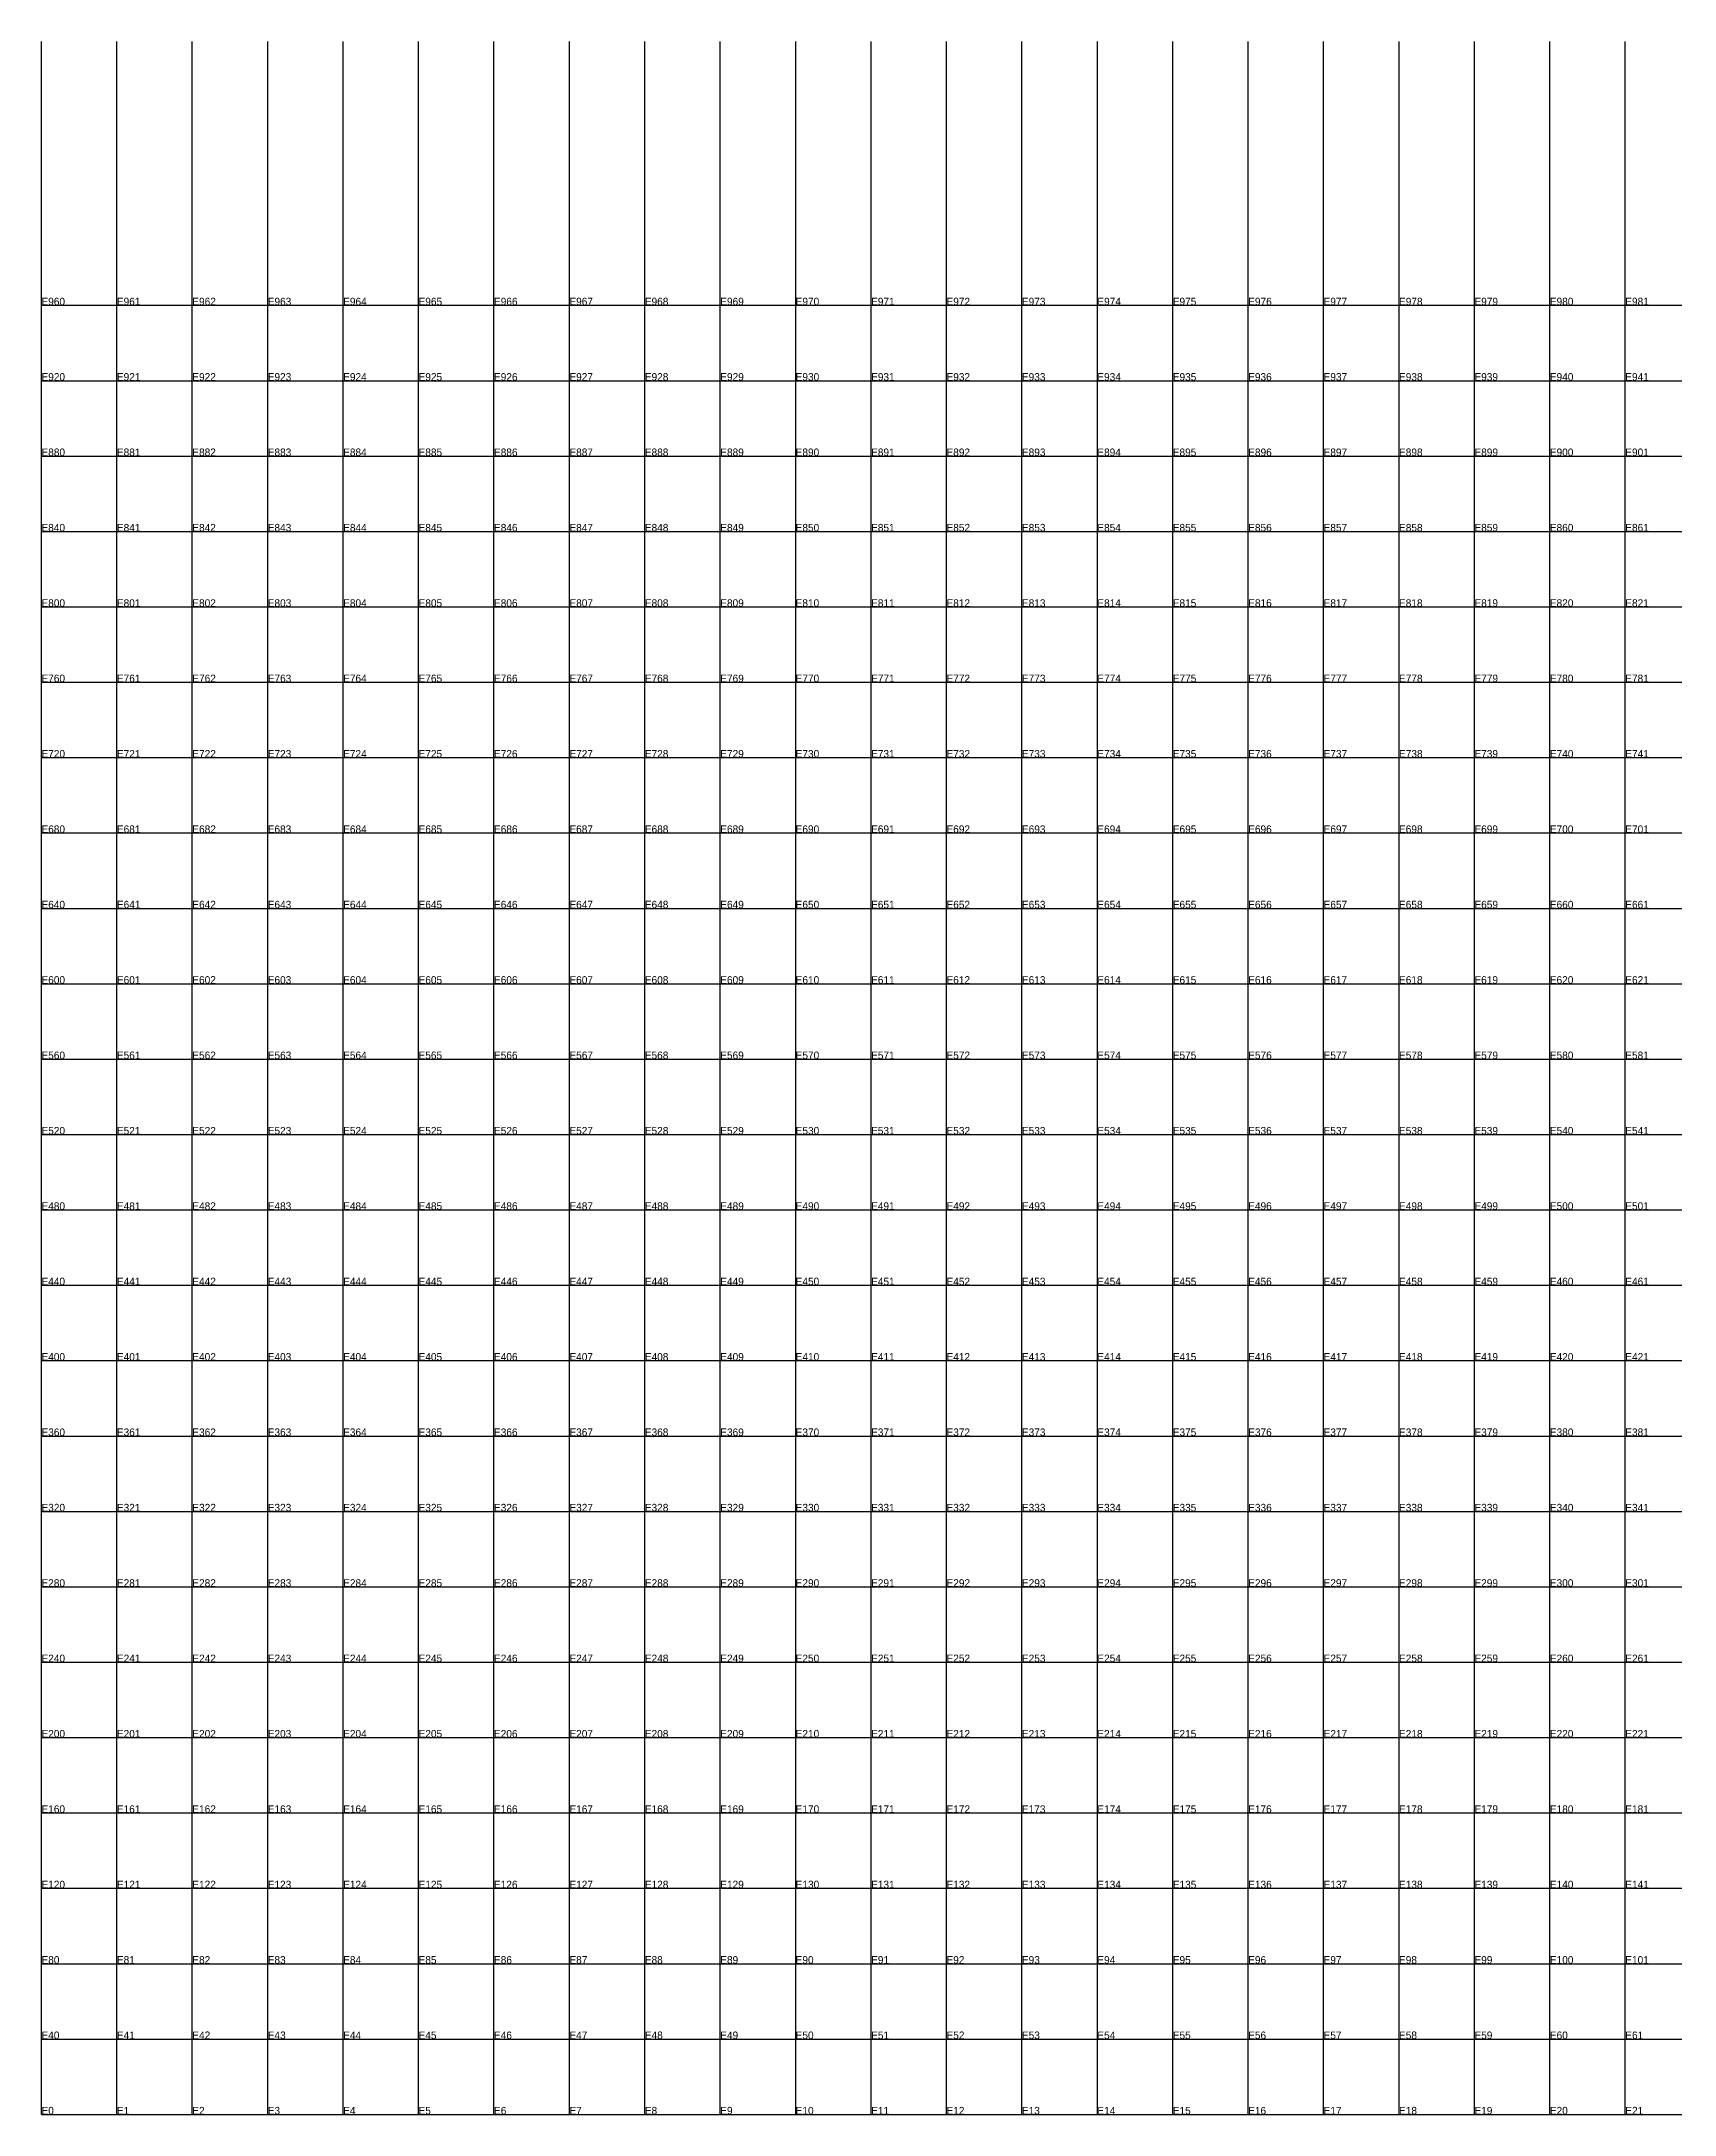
# Model space of a CAD drawing. Header units: metres. Extents: x 0 to 43, y 0 to 27.5.
# Drawn here: x 0 to 21.65, y 0 to 27.5 of the extents above; entities that cross this region are included whole.
import ezdxf

# ---------------------------------------------------------------- set-up
doc = ezdxf.new("R2010")
doc.units = ezdxf.units.M
doc.layers.add('PILARES', color=7, linetype='Continuous')
doc.layers.add('VIGAS', color=7, linetype='Continuous')

msp = doc.modelspace()

# ---------------------------------------------------------------- linework, layer by layer
at = {"layer": 'PILARES'}
for p, q in [((0, 24), (0, 27.5)), ((1, 24), (1, 27.5)), ((2, 24), (2, 27.5)), ((3, 24), (3, 27.5)), ((4, 24), (4, 27.5)), ((5, 24), (5, 27.5)), ((6, 24), (6, 27.5)), ((7, 24), (7, 27.5)), ((8, 24), (8, 27.5)), ((9, 24), (9, 27.5)), ((10, 24), (10, 27.5)), ((11, 24), (11, 27.5)), ((12, 24), (12, 27.5)), ((13, 24), (13, 27.5)), ((14, 24), (14, 27.5)), ((15, 24), (15, 27.5)), ((16, 24), (16, 27.5)), ((17, 24), (17, 27.5)), ((18, 24), (18, 27.5)), ((19, 24), (19, 27.5)), ((20, 24), (20, 27.5)), ((21, 24), (21, 27.5)), ((0, 23), (0, 26.5)), ((1, 23), (1, 26.5)), ((2, 23), (2, 26.5)), ((3, 23), (3, 26.5)), ((4, 23), (4, 26.5)), ((5, 23), (5, 26.5)), ((6, 23), (6, 26.5)), ((7, 23), (7, 26.5)), ((8, 23), (8, 26.5)), ((9, 23), (9, 26.5)), ((10, 23), (10, 26.5)), ((11, 23), (11, 26.5)), ((12, 23), (12, 26.5)), ((13, 23), (13, 26.5)), ((14, 23), (14, 26.5)), ((15, 23), (15, 26.5)), ((16, 23), (16, 26.5)), ((17, 23), (17, 26.5)), ((18, 23), (18, 26.5)), ((19, 23), (19, 26.5)), ((20, 23), (20, 26.5)), ((21, 23), (21, 26.5)), ((0, 22), (0, 25.5)), ((1, 22), (1, 25.5)), ((2, 22), (2, 25.5)), ((3, 22), (3, 25.5)), ((4, 22), (4, 25.5)), ((5, 22), (5, 25.5)), ((6, 22), (6, 25.5)), ((7, 22), (7, 25.5)), ((8, 22), (8, 25.5)), ((9, 22), (9, 25.5)), ((10, 22), (10, 25.5)), ((11, 22), (11, 25.5)), ((12, 22), (12, 25.5)), ((13, 22), (13, 25.5)), ((14, 22), (14, 25.5)), ((15, 22), (15, 25.5)), ((16, 22), (16, 25.5)), ((17, 22), (17, 25.5)), ((18, 22), (18, 25.5)), ((19, 22), (19, 25.5)), ((20, 22), (20, 25.5)), ((21, 22), (21, 25.5)), ((0, 21), (0, 24.5)), ((1, 21), (1, 24.5)), ((2, 21), (2, 24.5)), ((3, 21), (3, 24.5)), ((4, 21), (4, 24.5)), ((5, 21), (5, 24.5)), ((6, 21), (6, 24.5)), ((7, 21), (7, 24.5)), ((8, 21), (8, 24.5)), ((9, 21), (9, 24.5)), ((10, 21), (10, 24.5)), ((11, 21), (11, 24.5)), ((12, 21), (12, 24.5)), ((13, 21), (13, 24.5)), ((14, 21), (14, 24.5)), ((15, 21), (15, 24.5)), ((16, 21), (16, 24.5)), ((17, 21), (17, 24.5)), ((18, 21), (18, 24.5)), ((19, 21), (19, 24.5)), ((20, 21), (20, 24.5)), ((21, 21), (21, 24.5)), ((0, 20), (0, 23.5)), ((1, 20), (1, 23.5)), ((2, 20), (2, 23.5)), ((3, 20), (3, 23.5)), ((4, 20), (4, 23.5)), ((5, 20), (5, 23.5)), ((6, 20), (6, 23.5)), ((7, 20), (7, 23.5)), ((8, 20), (8, 23.5)), ((9, 20), (9, 23.5)), ((10, 20), (10, 23.5)), ((11, 20), (11, 23.5)), ((12, 20), (12, 23.5)), ((13, 20), (13, 23.5)), ((14, 20), (14, 23.5)), ((15, 20), (15, 23.5)), ((16, 20), (16, 23.5)), ((17, 20), (17, 23.5)), ((18, 20), (18, 23.5)), ((19, 20), (19, 23.5)), ((20, 20), (20, 23.5)), ((21, 20), (21, 23.5)), ((0, 19), (0, 22.5)), ((1, 19), (1, 22.5)), ((2, 19), (2, 22.5)), ((3, 19), (3, 22.5)), ((4, 19), (4, 22.5)), ((5, 19), (5, 22.5)), ((6, 19), (6, 22.5)), ((7, 19), (7, 22.5)), ((8, 19), (8, 22.5)), ((9, 19), (9, 22.5)), ((10, 19), (10, 22.5)), ((11, 19), (11, 22.5)), ((12, 19), (12, 22.5)), ((13, 19), (13, 22.5)), ((14, 19), (14, 22.5)), ((15, 19), (15, 22.5)), ((16, 19), (16, 22.5)), ((17, 19), (17, 22.5)), ((18, 19), (18, 22.5)), ((19, 19), (19, 22.5)), ((20, 19), (20, 22.5)), ((21, 19), (21, 22.5)), ((0, 18), (0, 21.5)), ((1, 18), (1, 21.5)), ((2, 18), (2, 21.5)), ((3, 18), (3, 21.5)), ((4, 18), (4, 21.5)), ((5, 18), (5, 21.5)), ((6, 18), (6, 21.5)), ((7, 18), (7, 21.5)), ((8, 18), (8, 21.5)), ((9, 18), (9, 21.5)), ((10, 18), (10, 21.5)), ((11, 18), (11, 21.5)), ((12, 18), (12, 21.5)), ((13, 18), (13, 21.5)), ((14, 18), (14, 21.5)), ((15, 18), (15, 21.5)), ((16, 18), (16, 21.5)), ((17, 18), (17, 21.5)), ((18, 18), (18, 21.5)), ((19, 18), (19, 21.5)), ((20, 18), (20, 21.5)), ((21, 18), (21, 21.5)), ((0, 17), (0, 20.5)), ((1, 17), (1, 20.5)), ((2, 17), (2, 20.5)), ((3, 17), (3, 20.5)), ((4, 17), (4, 20.5)), ((5, 17), (5, 20.5)), ((6, 17), (6, 20.5)), ((7, 17), (7, 20.5)), ((8, 17), (8, 20.5)), ((9, 17), (9, 20.5)), ((10, 17), (10, 20.5)), ((11, 17), (11, 20.5)), ((12, 17), (12, 20.5)), ((13, 17), (13, 20.5)), ((14, 17), (14, 20.5)), ((15, 17), (15, 20.5)), ((16, 17), (16, 20.5)), ((17, 17), (17, 20.5)), ((18, 17), (18, 20.5)), ((19, 17), (19, 20.5)), ((20, 17), (20, 20.5)), ((21, 17), (21, 20.5)), ((0, 16), (0, 19.5)), ((1, 16), (1, 19.5)), ((2, 16), (2, 19.5)), ((3, 16), (3, 19.5)), ((4, 16), (4, 19.5)), ((5, 16), (5, 19.5)), ((6, 16), (6, 19.5)), ((7, 16), (7, 19.5)), ((8, 16), (8, 19.5)), ((9, 16), (9, 19.5)), ((10, 16), (10, 19.5)), ((11, 16), (11, 19.5)), ((12, 16), (12, 19.5)), ((13, 16), (13, 19.5)), ((14, 16), (14, 19.5)), ((15, 16), (15, 19.5)), ((16, 16), (16, 19.5)), ((17, 16), (17, 19.5)), ((18, 16), (18, 19.5)), ((19, 16), (19, 19.5)), ((20, 16), (20, 19.5)), ((21, 16), (21, 19.5)), ((0, 15), (0, 18.5)), ((1, 15), (1, 18.5)), ((2, 15), (2, 18.5)), ((3, 15), (3, 18.5)), ((4, 15), (4, 18.5)), ((5, 15), (5, 18.5)), ((6, 15), (6, 18.5)), ((7, 15), (7, 18.5)), ((8, 15), (8, 18.5)), ((9, 15), (9, 18.5)), ((10, 15), (10, 18.5)), ((11, 15), (11, 18.5)), ((12, 15), (12, 18.5)), ((13, 15), (13, 18.5)), ((14, 15), (14, 18.5)), ((15, 15), (15, 18.5)), ((16, 15), (16, 18.5)), ((17, 15), (17, 18.5)), ((18, 15), (18, 18.5)), ((19, 15), (19, 18.5)), ((20, 15), (20, 18.5)), ((21, 15), (21, 18.5)), ((0, 14), (0, 17.5)), ((1, 14), (1, 17.5)), ((2, 14), (2, 17.5)), ((3, 14), (3, 17.5)), ((4, 14), (4, 17.5)), ((5, 14), (5, 17.5)), ((6, 14), (6, 17.5)), ((7, 14), (7, 17.5)), ((8, 14), (8, 17.5)), ((9, 14), (9, 17.5)), ((10, 14), (10, 17.5)), ((11, 14), (11, 17.5)), ((12, 14), (12, 17.5)), ((13, 14), (13, 17.5)), ((14, 14), (14, 17.5)), ((15, 14), (15, 17.5)), ((16, 14), (16, 17.5)), ((17, 14), (17, 17.5)), ((18, 14), (18, 17.5)), ((19, 14), (19, 17.5)), ((20, 14), (20, 17.5)), ((21, 14), (21, 17.5)), ((0, 13), (0, 16.5)), ((1, 13), (1, 16.5)), ((2, 13), (2, 16.5)), ((3, 13), (3, 16.5)), ((4, 13), (4, 16.5)), ((5, 13), (5, 16.5)), ((6, 13), (6, 16.5)), ((7, 13), (7, 16.5)), ((8, 13), (8, 16.5)), ((9, 13), (9, 16.5)), ((10, 13), (10, 16.5)), ((11, 13), (11, 16.5)), ((12, 13), (12, 16.5)), ((13, 13), (13, 16.5)), ((14, 13), (14, 16.5)), ((15, 13), (15, 16.5)), ((16, 13), (16, 16.5)), ((17, 13), (17, 16.5)), ((18, 13), (18, 16.5)), ((19, 13), (19, 16.5)), ((20, 13), (20, 16.5)), ((21, 13), (21, 16.5)), ((0, 12), (0, 15.5)), ((1, 12), (1, 15.5)), ((2, 12), (2, 15.5)), ((3, 12), (3, 15.5)), ((4, 12), (4, 15.5)), ((5, 12), (5, 15.5)), ((6, 12), (6, 15.5)), ((7, 12), (7, 15.5)), ((8, 12), (8, 15.5)), ((9, 12), (9, 15.5)), ((10, 12), (10, 15.5)), ((11, 12), (11, 15.5)), ((12, 12), (12, 15.5)), ((13, 12), (13, 15.5)), ((14, 12), (14, 15.5)), ((15, 12), (15, 15.5)), ((16, 12), (16, 15.5)), ((17, 12), (17, 15.5)), ((18, 12), (18, 15.5)), ((19, 12), (19, 15.5)), ((20, 12), (20, 15.5)), ((21, 12), (21, 15.5)), ((0, 11), (0, 14.5)), ((1, 11), (1, 14.5)), ((2, 11), (2, 14.5)), ((3, 11), (3, 14.5)), ((4, 11), (4, 14.5)), ((5, 11), (5, 14.5)), ((6, 11), (6, 14.5)), ((7, 11), (7, 14.5)), ((8, 11), (8, 14.5)), ((9, 11), (9, 14.5)), ((10, 11), (10, 14.5)), ((11, 11), (11, 14.5)), ((12, 11), (12, 14.5)), ((13, 11), (13, 14.5)), ((14, 11), (14, 14.5)), ((15, 11), (15, 14.5)), ((16, 11), (16, 14.5)), ((17, 11), (17, 14.5)), ((18, 11), (18, 14.5)), ((19, 11), (19, 14.5)), ((20, 11), (20, 14.5)), ((21, 11), (21, 14.5)), ((0, 10), (0, 13.5)), ((1, 10), (1, 13.5)), ((2, 10), (2, 13.5)), ((3, 10), (3, 13.5)), ((4, 10), (4, 13.5)), ((5, 10), (5, 13.5)), ((6, 10), (6, 13.5)), ((7, 10), (7, 13.5)), ((8, 10), (8, 13.5)), ((9, 10), (9, 13.5)), ((10, 10), (10, 13.5)), ((11, 10), (11, 13.5)), ((12, 10), (12, 13.5)), ((13, 10), (13, 13.5)), ((14, 10), (14, 13.5)), ((15, 10), (15, 13.5)), ((16, 10), (16, 13.5)), ((17, 10), (17, 13.5)), ((18, 10), (18, 13.5)), ((19, 10), (19, 13.5)), ((20, 10), (20, 13.5)), ((21, 10), (21, 13.5)), ((0, 9), (0, 12.5)), ((1, 9), (1, 12.5)), ((2, 9), (2, 12.5)), ((3, 9), (3, 12.5)), ((4, 9), (4, 12.5)), ((5, 9), (5, 12.5)), ((6, 9), (6, 12.5)), ((7, 9), (7, 12.5)), ((8, 9), (8, 12.5)), ((9, 9), (9, 12.5)), ((10, 9), (10, 12.5)), ((11, 9), (11, 12.5)), ((12, 9), (12, 12.5)), ((13, 9), (13, 12.5)), ((14, 9), (14, 12.5)), ((15, 9), (15, 12.5)), ((16, 9), (16, 12.5)), ((17, 9), (17, 12.5)), ((18, 9), (18, 12.5)), ((19, 9), (19, 12.5)), ((20, 9), (20, 12.5)), ((21, 9), (21, 12.5)), ((0, 8), (0, 11.5)), ((1, 8), (1, 11.5)), ((2, 8), (2, 11.5)), ((3, 8), (3, 11.5)), ((4, 8), (4, 11.5)), ((5, 8), (5, 11.5)), ((6, 8), (6, 11.5)), ((7, 8), (7, 11.5)), ((8, 8), (8, 11.5)), ((9, 8), (9, 11.5)), ((10, 8), (10, 11.5)), ((11, 8), (11, 11.5)), ((12, 8), (12, 11.5)), ((13, 8), (13, 11.5)), ((14, 8), (14, 11.5)), ((15, 8), (15, 11.5)), ((16, 8), (16, 11.5)), ((17, 8), (17, 11.5)), ((18, 8), (18, 11.5)), ((19, 8), (19, 11.5)), ((20, 8), (20, 11.5)), ((21, 8), (21, 11.5)), ((0, 7), (0, 10.5)), ((1, 7), (1, 10.5)), ((2, 7), (2, 10.5)), ((3, 7), (3, 10.5)), ((4, 7), (4, 10.5)), ((5, 7), (5, 10.5)), ((6, 7), (6, 10.5)), ((7, 7), (7, 10.5)), ((8, 7), (8, 10.5)), ((9, 7), (9, 10.5)), ((10, 7), (10, 10.5)), ((11, 7), (11, 10.5)), ((12, 7), (12, 10.5)), ((13, 7), (13, 10.5)), ((14, 7), (14, 10.5)), ((15, 7), (15, 10.5)), ((16, 7), (16, 10.5)), ((17, 7), (17, 10.5)), ((18, 7), (18, 10.5)), ((19, 7), (19, 10.5)), ((20, 7), (20, 10.5)), ((21, 7), (21, 10.5)), ((0, 6), (0, 9.5)), ((1, 6), (1, 9.5)), ((2, 6), (2, 9.5)), ((3, 6), (3, 9.5)), ((4, 6), (4, 9.5)), ((5, 6), (5, 9.5)), ((6, 6), (6, 9.5)), ((7, 6), (7, 9.5)), ((8, 6), (8, 9.5)), ((9, 6), (9, 9.5)), ((10, 6), (10, 9.5)), ((11, 6), (11, 9.5)), ((12, 6), (12, 9.5)), ((13, 6), (13, 9.5)), ((14, 6), (14, 9.5)), ((15, 6), (15, 9.5)), ((16, 6), (16, 9.5)), ((17, 6), (17, 9.5)), ((18, 6), (18, 9.5)), ((19, 6), (19, 9.5)), ((20, 6), (20, 9.5)), ((21, 6), (21, 9.5)), ((0, 5), (0, 8.5)), ((1, 5), (1, 8.5)), ((2, 5), (2, 8.5)), ((3, 5), (3, 8.5)), ((4, 5), (4, 8.5)), ((5, 5), (5, 8.5)), ((6, 5), (6, 8.5)), ((7, 5), (7, 8.5)), ((8, 5), (8, 8.5)), ((9, 5), (9, 8.5)), ((10, 5), (10, 8.5)), ((11, 5), (11, 8.5)), ((12, 5), (12, 8.5)), ((13, 5), (13, 8.5)), ((14, 5), (14, 8.5)), ((15, 5), (15, 8.5)), ((16, 5), (16, 8.5)), ((17, 5), (17, 8.5)), ((18, 5), (18, 8.5)), ((19, 5), (19, 8.5)), ((20, 5), (20, 8.5)), ((21, 5), (21, 8.5)), ((0, 4), (0, 7.5)), ((1, 4), (1, 7.5)), ((2, 4), (2, 7.5)), ((3, 4), (3, 7.5)), ((4, 4), (4, 7.5)), ((5, 4), (5, 7.5)), ((6, 4), (6, 7.5)), ((7, 4), (7, 7.5)), ((8, 4), (8, 7.5)), ((9, 4), (9, 7.5)), ((10, 4), (10, 7.5)), ((11, 4), (11, 7.5)), ((12, 4), (12, 7.5)), ((13, 4), (13, 7.5)), ((14, 4), (14, 7.5)), ((15, 4), (15, 7.5)), ((16, 4), (16, 7.5)), ((17, 4), (17, 7.5)), ((18, 4), (18, 7.5)), ((19, 4), (19, 7.5)), ((20, 4), (20, 7.5)), ((21, 4), (21, 7.5)), ((0, 3), (0, 6.5)), ((1, 3), (1, 6.5)), ((2, 3), (2, 6.5)), ((3, 3), (3, 6.5)), ((4, 3), (4, 6.5)), ((5, 3), (5, 6.5)), ((6, 3), (6, 6.5)), ((7, 3), (7, 6.5)), ((8, 3), (8, 6.5)), ((9, 3), (9, 6.5)), ((10, 3), (10, 6.5)), ((11, 3), (11, 6.5)), ((12, 3), (12, 6.5)), ((13, 3), (13, 6.5)), ((14, 3), (14, 6.5)), ((15, 3), (15, 6.5)), ((16, 3), (16, 6.5)), ((17, 3), (17, 6.5)), ((18, 3), (18, 6.5)), ((19, 3), (19, 6.5)), ((20, 3), (20, 6.5)), ((21, 3), (21, 6.5)), ((0, 2), (0, 5.5)), ((1, 2), (1, 5.5)), ((2, 2), (2, 5.5)), ((3, 2), (3, 5.5)), ((4, 2), (4, 5.5)), ((5, 2), (5, 5.5)), ((6, 2), (6, 5.5)), ((7, 2), (7, 5.5)), ((8, 2), (8, 5.5)), ((9, 2), (9, 5.5)), ((10, 2), (10, 5.5)), ((11, 2), (11, 5.5)), ((12, 2), (12, 5.5)), ((13, 2), (13, 5.5)), ((14, 2), (14, 5.5)), ((15, 2), (15, 5.5)), ((16, 2), (16, 5.5)), ((17, 2), (17, 5.5)), ((18, 2), (18, 5.5)), ((19, 2), (19, 5.5)), ((20, 2), (20, 5.5)), ((21, 2), (21, 5.5)), ((0, 1), (0, 4.5)), ((1, 1), (1, 4.5)), ((2, 1), (2, 4.5)), ((3, 1), (3, 4.5)), ((4, 1), (4, 4.5)), ((5, 1), (5, 4.5)), ((6, 1), (6, 4.5)), ((7, 1), (7, 4.5)), ((8, 1), (8, 4.5)), ((9, 1), (9, 4.5)), ((10, 1), (10, 4.5)), ((11, 1), (11, 4.5)), ((12, 1), (12, 4.5)), ((13, 1), (13, 4.5)), ((14, 1), (14, 4.5)), ((15, 1), (15, 4.5)), ((16, 1), (16, 4.5)), ((17, 1), (17, 4.5)), ((18, 1), (18, 4.5)), ((19, 1), (19, 4.5)), ((20, 1), (20, 4.5)), ((21, 1), (21, 4.5)), ((0, 0), (0, 3.5)), ((1, 0), (1, 3.5)), ((2, 0), (2, 3.5)), ((3, 0), (3, 3.5)), ((4, 0), (4, 3.5)), ((5, 0), (5, 3.5)), ((6, 0), (6, 3.5)), ((7, 0), (7, 3.5)), ((8, 0), (8, 3.5)), ((9, 0), (9, 3.5)), ((10, 0), (10, 3.5)), ((11, 0), (11, 3.5)), ((12, 0), (12, 3.5)), ((13, 0), (13, 3.5)), ((14, 0), (14, 3.5)), ((15, 0), (15, 3.5)), ((16, 0), (16, 3.5)), ((17, 0), (17, 3.5)), ((18, 0), (18, 3.5)), ((19, 0), (19, 3.5)), ((20, 0), (20, 3.5)), ((21, 0), (21, 3.5))]:
    msp.add_line(p, q, dxfattribs=at)
at = {"layer": 'VIGAS'}
for p, q in [((0, 24), (4, 24)), ((1, 24), (5, 24)), ((2, 24), (6, 24)), ((3, 24), (7, 24)), ((4, 24), (8, 24)), ((5, 24), (9, 24)), ((6, 24), (10, 24)), ((7, 24), (11, 24)), ((8, 24), (12, 24)), ((9, 24), (13, 24)), ((10, 24), (14, 24)), ((11, 24), (15, 24)), ((12, 24), (16, 24)), ((13, 24), (17, 24)), ((14, 24), (18, 24)), ((15, 24), (19, 24)), ((16, 24), (20, 24)), ((17, 24), (21, 24)), ((18, 24), (22, 24)), ((19, 24), (23, 24)), ((20, 24), (24, 24)), ((21, 24), (25, 24)), ((0, 23), (4, 23)), ((1, 23), (5, 23)), ((2, 23), (6, 23)), ((3, 23), (7, 23)), ((4, 23), (8, 23)), ((5, 23), (9, 23)), ((6, 23), (10, 23)), ((7, 23), (11, 23)), ((8, 23), (12, 23)), ((9, 23), (13, 23)), ((10, 23), (14, 23)), ((11, 23), (15, 23)), ((12, 23), (16, 23)), ((13, 23), (17, 23)), ((14, 23), (18, 23)), ((15, 23), (19, 23)), ((16, 23), (20, 23)), ((17, 23), (21, 23)), ((18, 23), (22, 23)), ((19, 23), (23, 23)), ((20, 23), (24, 23)), ((21, 23), (25, 23)), ((0, 22), (4, 22)), ((1, 22), (5, 22)), ((2, 22), (6, 22)), ((3, 22), (7, 22)), ((4, 22), (8, 22)), ((5, 22), (9, 22)), ((6, 22), (10, 22)), ((7, 22), (11, 22)), ((8, 22), (12, 22)), ((9, 22), (13, 22)), ((10, 22), (14, 22)), ((11, 22), (15, 22)), ((12, 22), (16, 22)), ((13, 22), (17, 22)), ((14, 22), (18, 22)), ((15, 22), (19, 22)), ((16, 22), (20, 22)), ((17, 22), (21, 22)), ((18, 22), (22, 22)), ((19, 22), (23, 22)), ((20, 22), (24, 22)), ((21, 22), (25, 22)), ((0, 21), (4, 21)), ((1, 21), (5, 21)), ((2, 21), (6, 21)), ((3, 21), (7, 21)), ((4, 21), (8, 21)), ((5, 21), (9, 21)), ((6, 21), (10, 21)), ((7, 21), (11, 21)), ((8, 21), (12, 21)), ((9, 21), (13, 21)), ((10, 21), (14, 21)), ((11, 21), (15, 21)), ((12, 21), (16, 21)), ((13, 21), (17, 21)), ((14, 21), (18, 21)), ((15, 21), (19, 21)), ((16, 21), (20, 21)), ((17, 21), (21, 21)), ((18, 21), (22, 21)), ((19, 21), (23, 21)), ((20, 21), (24, 21)), ((21, 21), (25, 21)), ((0, 20), (4, 20)), ((1, 20), (5, 20)), ((2, 20), (6, 20)), ((3, 20), (7, 20)), ((4, 20), (8, 20)), ((5, 20), (9, 20)), ((6, 20), (10, 20)), ((7, 20), (11, 20)), ((8, 20), (12, 20)), ((9, 20), (13, 20)), ((10, 20), (14, 20)), ((11, 20), (15, 20)), ((12, 20), (16, 20)), ((13, 20), (17, 20)), ((14, 20), (18, 20)), ((15, 20), (19, 20)), ((16, 20), (20, 20)), ((17, 20), (21, 20)), ((18, 20), (22, 20)), ((19, 20), (23, 20)), ((20, 20), (24, 20)), ((21, 20), (25, 20)), ((0, 19), (4, 19)), ((1, 19), (5, 19)), ((2, 19), (6, 19)), ((3, 19), (7, 19)), ((4, 19), (8, 19)), ((5, 19), (9, 19)), ((6, 19), (10, 19)), ((7, 19), (11, 19)), ((8, 19), (12, 19)), ((9, 19), (13, 19)), ((10, 19), (14, 19)), ((11, 19), (15, 19)), ((12, 19), (16, 19)), ((13, 19), (17, 19)), ((14, 19), (18, 19)), ((15, 19), (19, 19)), ((16, 19), (20, 19)), ((17, 19), (21, 19)), ((18, 19), (22, 19)), ((19, 19), (23, 19)), ((20, 19), (24, 19)), ((21, 19), (25, 19)), ((0, 18), (4, 18)), ((1, 18), (5, 18)), ((2, 18), (6, 18)), ((3, 18), (7, 18)), ((4, 18), (8, 18)), ((5, 18), (9, 18)), ((6, 18), (10, 18)), ((7, 18), (11, 18)), ((8, 18), (12, 18)), ((9, 18), (13, 18)), ((10, 18), (14, 18)), ((11, 18), (15, 18)), ((12, 18), (16, 18)), ((13, 18), (17, 18)), ((14, 18), (18, 18)), ((15, 18), (19, 18)), ((16, 18), (20, 18)), ((17, 18), (21, 18)), ((18, 18), (22, 18)), ((19, 18), (23, 18)), ((20, 18), (24, 18)), ((21, 18), (25, 18)), ((0, 17), (4, 17)), ((1, 17), (5, 17)), ((2, 17), (6, 17)), ((3, 17), (7, 17)), ((4, 17), (8, 17)), ((5, 17), (9, 17)), ((6, 17), (10, 17)), ((7, 17), (11, 17)), ((8, 17), (12, 17)), ((9, 17), (13, 17)), ((10, 17), (14, 17)), ((11, 17), (15, 17)), ((12, 17), (16, 17)), ((13, 17), (17, 17)), ((14, 17), (18, 17)), ((15, 17), (19, 17)), ((16, 17), (20, 17)), ((17, 17), (21, 17)), ((18, 17), (22, 17)), ((19, 17), (23, 17)), ((20, 17), (24, 17)), ((21, 17), (25, 17)), ((0, 16), (4, 16)), ((1, 16), (5, 16)), ((2, 16), (6, 16)), ((3, 16), (7, 16)), ((4, 16), (8, 16)), ((5, 16), (9, 16)), ((6, 16), (10, 16)), ((7, 16), (11, 16)), ((8, 16), (12, 16)), ((9, 16), (13, 16)), ((10, 16), (14, 16)), ((11, 16), (15, 16)), ((12, 16), (16, 16)), ((13, 16), (17, 16)), ((14, 16), (18, 16)), ((15, 16), (19, 16)), ((16, 16), (20, 16)), ((17, 16), (21, 16)), ((18, 16), (22, 16)), ((19, 16), (23, 16)), ((20, 16), (24, 16)), ((21, 16), (25, 16)), ((0, 15), (4, 15)), ((1, 15), (5, 15)), ((2, 15), (6, 15)), ((3, 15), (7, 15)), ((4, 15), (8, 15)), ((5, 15), (9, 15)), ((6, 15), (10, 15)), ((7, 15), (11, 15)), ((8, 15), (12, 15)), ((9, 15), (13, 15)), ((10, 15), (14, 15)), ((11, 15), (15, 15)), ((12, 15), (16, 15)), ((13, 15), (17, 15)), ((14, 15), (18, 15)), ((15, 15), (19, 15)), ((16, 15), (20, 15)), ((17, 15), (21, 15)), ((18, 15), (22, 15)), ((19, 15), (23, 15)), ((20, 15), (24, 15)), ((21, 15), (25, 15)), ((0, 14), (4, 14)), ((1, 14), (5, 14)), ((2, 14), (6, 14)), ((3, 14), (7, 14)), ((4, 14), (8, 14)), ((5, 14), (9, 14)), ((6, 14), (10, 14)), ((7, 14), (11, 14)), ((8, 14), (12, 14)), ((9, 14), (13, 14)), ((10, 14), (14, 14)), ((11, 14), (15, 14)), ((12, 14), (16, 14)), ((13, 14), (17, 14)), ((14, 14), (18, 14)), ((15, 14), (19, 14)), ((16, 14), (20, 14)), ((17, 14), (21, 14)), ((18, 14), (22, 14)), ((19, 14), (23, 14)), ((20, 14), (24, 14)), ((21, 14), (25, 14)), ((0, 13), (4, 13)), ((1, 13), (5, 13)), ((2, 13), (6, 13)), ((3, 13), (7, 13)), ((4, 13), (8, 13)), ((5, 13), (9, 13)), ((6, 13), (10, 13)), ((7, 13), (11, 13)), ((8, 13), (12, 13)), ((9, 13), (13, 13)), ((10, 13), (14, 13)), ((11, 13), (15, 13)), ((12, 13), (16, 13)), ((13, 13), (17, 13)), ((14, 13), (18, 13)), ((15, 13), (19, 13)), ((16, 13), (20, 13)), ((17, 13), (21, 13)), ((18, 13), (22, 13)), ((19, 13), (23, 13)), ((20, 13), (24, 13)), ((21, 13), (25, 13)), ((0, 12), (4, 12)), ((1, 12), (5, 12)), ((2, 12), (6, 12)), ((3, 12), (7, 12)), ((4, 12), (8, 12)), ((5, 12), (9, 12)), ((6, 12), (10, 12)), ((7, 12), (11, 12)), ((8, 12), (12, 12)), ((9, 12), (13, 12)), ((10, 12), (14, 12)), ((11, 12), (15, 12)), ((12, 12), (16, 12)), ((13, 12), (17, 12)), ((14, 12), (18, 12)), ((15, 12), (19, 12)), ((16, 12), (20, 12)), ((17, 12), (21, 12)), ((18, 12), (22, 12)), ((19, 12), (23, 12)), ((20, 12), (24, 12)), ((21, 12), (25, 12)), ((0, 11), (4, 11)), ((1, 11), (5, 11)), ((2, 11), (6, 11)), ((3, 11), (7, 11)), ((4, 11), (8, 11)), ((5, 11), (9, 11)), ((6, 11), (10, 11)), ((7, 11), (11, 11)), ((8, 11), (12, 11)), ((9, 11), (13, 11)), ((10, 11), (14, 11)), ((11, 11), (15, 11)), ((12, 11), (16, 11)), ((13, 11), (17, 11)), ((14, 11), (18, 11)), ((15, 11), (19, 11)), ((16, 11), (20, 11)), ((17, 11), (21, 11)), ((18, 11), (22, 11)), ((19, 11), (23, 11)), ((20, 11), (24, 11)), ((21, 11), (25, 11)), ((0, 10), (4, 10)), ((1, 10), (5, 10)), ((2, 10), (6, 10)), ((3, 10), (7, 10)), ((4, 10), (8, 10)), ((5, 10), (9, 10)), ((6, 10), (10, 10)), ((7, 10), (11, 10)), ((8, 10), (12, 10)), ((9, 10), (13, 10)), ((10, 10), (14, 10)), ((11, 10), (15, 10)), ((12, 10), (16, 10)), ((13, 10), (17, 10)), ((14, 10), (18, 10)), ((15, 10), (19, 10)), ((16, 10), (20, 10)), ((17, 10), (21, 10)), ((18, 10), (22, 10)), ((19, 10), (23, 10)), ((20, 10), (24, 10)), ((21, 10), (25, 10)), ((0, 9), (4, 9)), ((1, 9), (5, 9)), ((2, 9), (6, 9)), ((3, 9), (7, 9)), ((4, 9), (8, 9)), ((5, 9), (9, 9)), ((6, 9), (10, 9)), ((7, 9), (11, 9)), ((8, 9), (12, 9)), ((9, 9), (13, 9)), ((10, 9), (14, 9)), ((11, 9), (15, 9)), ((12, 9), (16, 9)), ((13, 9), (17, 9)), ((14, 9), (18, 9)), ((15, 9), (19, 9)), ((16, 9), (20, 9)), ((17, 9), (21, 9)), ((18, 9), (22, 9)), ((19, 9), (23, 9)), ((20, 9), (24, 9)), ((21, 9), (25, 9)), ((0, 8), (4, 8)), ((1, 8), (5, 8)), ((2, 8), (6, 8)), ((3, 8), (7, 8)), ((4, 8), (8, 8)), ((5, 8), (9, 8)), ((6, 8), (10, 8)), ((7, 8), (11, 8)), ((8, 8), (12, 8)), ((9, 8), (13, 8)), ((10, 8), (14, 8)), ((11, 8), (15, 8)), ((12, 8), (16, 8)), ((13, 8), (17, 8)), ((14, 8), (18, 8)), ((15, 8), (19, 8)), ((16, 8), (20, 8)), ((17, 8), (21, 8)), ((18, 8), (22, 8)), ((19, 8), (23, 8)), ((20, 8), (24, 8)), ((21, 8), (25, 8)), ((0, 7), (4, 7)), ((1, 7), (5, 7)), ((2, 7), (6, 7)), ((3, 7), (7, 7)), ((4, 7), (8, 7)), ((5, 7), (9, 7)), ((6, 7), (10, 7)), ((7, 7), (11, 7)), ((8, 7), (12, 7)), ((9, 7), (13, 7)), ((10, 7), (14, 7)), ((11, 7), (15, 7)), ((12, 7), (16, 7)), ((13, 7), (17, 7)), ((14, 7), (18, 7)), ((15, 7), (19, 7)), ((16, 7), (20, 7)), ((17, 7), (21, 7)), ((18, 7), (22, 7)), ((19, 7), (23, 7)), ((20, 7), (24, 7)), ((21, 7), (25, 7)), ((0, 6), (4, 6)), ((1, 6), (5, 6)), ((2, 6), (6, 6)), ((3, 6), (7, 6)), ((4, 6), (8, 6)), ((5, 6), (9, 6)), ((6, 6), (10, 6)), ((7, 6), (11, 6)), ((8, 6), (12, 6)), ((9, 6), (13, 6)), ((10, 6), (14, 6)), ((11, 6), (15, 6)), ((12, 6), (16, 6)), ((13, 6), (17, 6)), ((14, 6), (18, 6)), ((15, 6), (19, 6)), ((16, 6), (20, 6)), ((17, 6), (21, 6)), ((18, 6), (22, 6)), ((19, 6), (23, 6)), ((20, 6), (24, 6)), ((21, 6), (25, 6)), ((0, 5), (4, 5)), ((1, 5), (5, 5)), ((2, 5), (6, 5)), ((3, 5), (7, 5)), ((4, 5), (8, 5)), ((5, 5), (9, 5)), ((6, 5), (10, 5)), ((7, 5), (11, 5)), ((8, 5), (12, 5)), ((9, 5), (13, 5)), ((10, 5), (14, 5)), ((11, 5), (15, 5)), ((12, 5), (16, 5)), ((13, 5), (17, 5)), ((14, 5), (18, 5)), ((15, 5), (19, 5)), ((16, 5), (20, 5)), ((17, 5), (21, 5)), ((18, 5), (22, 5)), ((19, 5), (23, 5)), ((20, 5), (24, 5)), ((21, 5), (25, 5)), ((0, 4), (4, 4)), ((1, 4), (5, 4)), ((2, 4), (6, 4)), ((3, 4), (7, 4)), ((4, 4), (8, 4)), ((5, 4), (9, 4)), ((6, 4), (10, 4)), ((7, 4), (11, 4)), ((8, 4), (12, 4)), ((9, 4), (13, 4)), ((10, 4), (14, 4)), ((11, 4), (15, 4)), ((12, 4), (16, 4)), ((13, 4), (17, 4)), ((14, 4), (18, 4)), ((15, 4), (19, 4)), ((16, 4), (20, 4)), ((17, 4), (21, 4)), ((18, 4), (22, 4)), ((19, 4), (23, 4)), ((20, 4), (24, 4)), ((21, 4), (25, 4)), ((0, 3), (4, 3)), ((1, 3), (5, 3)), ((2, 3), (6, 3)), ((3, 3), (7, 3)), ((4, 3), (8, 3)), ((5, 3), (9, 3)), ((6, 3), (10, 3)), ((7, 3), (11, 3)), ((8, 3), (12, 3)), ((9, 3), (13, 3)), ((10, 3), (14, 3)), ((11, 3), (15, 3)), ((12, 3), (16, 3)), ((13, 3), (17, 3)), ((14, 3), (18, 3)), ((15, 3), (19, 3)), ((16, 3), (20, 3)), ((17, 3), (21, 3)), ((18, 3), (22, 3)), ((19, 3), (23, 3)), ((20, 3), (24, 3)), ((21, 3), (25, 3)), ((0, 2), (4, 2)), ((1, 2), (5, 2)), ((2, 2), (6, 2)), ((3, 2), (7, 2)), ((4, 2), (8, 2)), ((5, 2), (9, 2)), ((6, 2), (10, 2)), ((7, 2), (11, 2)), ((8, 2), (12, 2)), ((9, 2), (13, 2)), ((10, 2), (14, 2)), ((11, 2), (15, 2)), ((12, 2), (16, 2)), ((13, 2), (17, 2)), ((14, 2), (18, 2)), ((15, 2), (19, 2)), ((16, 2), (20, 2)), ((17, 2), (21, 2)), ((18, 2), (22, 2)), ((19, 2), (23, 2)), ((20, 2), (24, 2)), ((21, 2), (25, 2)), ((0, 1), (4, 1)), ((1, 1), (5, 1)), ((2, 1), (6, 1)), ((3, 1), (7, 1)), ((4, 1), (8, 1)), ((5, 1), (9, 1)), ((6, 1), (10, 1)), ((7, 1), (11, 1)), ((8, 1), (12, 1)), ((9, 1), (13, 1)), ((10, 1), (14, 1)), ((11, 1), (15, 1)), ((12, 1), (16, 1)), ((13, 1), (17, 1)), ((14, 1), (18, 1)), ((15, 1), (19, 1)), ((16, 1), (20, 1)), ((17, 1), (21, 1)), ((18, 1), (22, 1)), ((19, 1), (23, 1)), ((20, 1), (24, 1)), ((21, 1), (25, 1)), ((0, 0), (4, 0)), ((1, 0), (5, 0)), ((2, 0), (6, 0)), ((3, 0), (7, 0)), ((4, 0), (8, 0)), ((5, 0), (9, 0)), ((6, 0), (10, 0)), ((7, 0), (11, 0)), ((8, 0), (12, 0)), ((9, 0), (13, 0)), ((10, 0), (14, 0)), ((11, 0), (15, 0)), ((12, 0), (16, 0)), ((13, 0), (17, 0)), ((14, 0), (18, 0)), ((15, 0), (19, 0)), ((16, 0), (20, 0)), ((17, 0), (21, 0)), ((18, 0), (22, 0)), ((19, 0), (23, 0)), ((20, 0), (24, 0)), ((21, 0), (25, 0))]:
    msp.add_line(p, q, dxfattribs=at)

# ---------------------------------------------------------------- texts
for s, p in [('E960', (0, 24)), ('E961', (1, 24)), ('E962', (2, 24)), ('E963', (3, 24)), ('E964', (4, 24)), ('E965', (5, 24)), ('E966', (6, 24)), ('E967', (7, 24)), ('E968', (8, 24)), ('E969', (9, 24)), ('E970', (10, 24)), ('E971', (11, 24)), ('E972', (12, 24)), ('E973', (13, 24)), ('E974', (14, 24)), ('E975', (15, 24)), ('E976', (16, 24)), ('E977', (17, 24)), ('E978', (18, 24)), ('E979', (19, 24)), ('E980', (20, 24)), ('E981', (21, 24)), ('E920', (0, 23)), ('E921', (1, 23)), ('E922', (2, 23)), ('E923', (3, 23)), ('E924', (4, 23)), ('E925', (5, 23)), ('E926', (6, 23)), ('E927', (7, 23)), ('E928', (8, 23)), ('E929', (9, 23)), ('E930', (10, 23)), ('E931', (11, 23)), ('E932', (12, 23)), ('E933', (13, 23)), ('E934', (14, 23)), ('E935', (15, 23)), ('E936', (16, 23)), ('E937', (17, 23)), ('E938', (18, 23)), ('E939', (19, 23)), ('E940', (20, 23)), ('E941', (21, 23)), ('E880', (0, 22)), ('E881', (1, 22)), ('E882', (2, 22)), ('E883', (3, 22)), ('E884', (4, 22)), ('E885', (5, 22)), ('E886', (6, 22)), ('E887', (7, 22)), ('E888', (8, 22)), ('E889', (9, 22)), ('E890', (10, 22)), ('E891', (11, 22)), ('E892', (12, 22)), ('E893', (13, 22)), ('E894', (14, 22)), ('E895', (15, 22)), ('E896', (16, 22)), ('E897', (17, 22)), ('E898', (18, 22)), ('E899', (19, 22)), ('E900', (20, 22)), ('E901', (21, 22)), ('E840', (0, 21)), ('E841', (1, 21)), ('E842', (2, 21)), ('E843', (3, 21)), ('E844', (4, 21)), ('E845', (5, 21)), ('E846', (6, 21)), ('E847', (7, 21)), ('E848', (8, 21)), ('E849', (9, 21)), ('E850', (10, 21)), ('E851', (11, 21)), ('E852', (12, 21)), ('E853', (13, 21)), ('E854', (14, 21)), ('E855', (15, 21)), ('E856', (16, 21)), ('E857', (17, 21)), ('E858', (18, 21)), ('E859', (19, 21)), ('E860', (20, 21)), ('E861', (21, 21)), ('E800', (0, 20)), ('E801', (1, 20)), ('E802', (2, 20)), ('E803', (3, 20)), ('E804', (4, 20)), ('E805', (5, 20)), ('E806', (6, 20)), ('E807', (7, 20)), ('E808', (8, 20)), ('E809', (9, 20)), ('E810', (10, 20)), ('E811', (11, 20)), ('E812', (12, 20)), ('E813', (13, 20)), ('E814', (14, 20)), ('E815', (15, 20)), ('E816', (16, 20)), ('E817', (17, 20)), ('E818', (18, 20)), ('E819', (19, 20)), ('E820', (20, 20)), ('E821', (21, 20)), ('E760', (0, 19)), ('E761', (1, 19)), ('E762', (2, 19)), ('E763', (3, 19)), ('E764', (4, 19)), ('E765', (5, 19)), ('E766', (6, 19)), ('E767', (7, 19)), ('E768', (8, 19)), ('E769', (9, 19)), ('E770', (10, 19)), ('E771', (11, 19)), ('E772', (12, 19)), ('E773', (13, 19)), ('E774', (14, 19)), ('E775', (15, 19)), ('E776', (16, 19)), ('E777', (17, 19)), ('E778', (18, 19)), ('E779', (19, 19)), ('E780', (20, 19)), ('E781', (21, 19)), ('E720', (0, 18)), ('E721', (1, 18)), ('E722', (2, 18)), ('E723', (3, 18)), ('E724', (4, 18)), ('E725', (5, 18)), ('E726', (6, 18)), ('E727', (7, 18)), ('E728', (8, 18)), ('E729', (9, 18)), ('E730', (10, 18)), ('E731', (11, 18)), ('E732', (12, 18)), ('E733', (13, 18)), ('E734', (14, 18)), ('E735', (15, 18)), ('E736', (16, 18)), ('E737', (17, 18)), ('E738', (18, 18)), ('E739', (19, 18)), ('E740', (20, 18)), ('E741', (21, 18)), ('E680', (0, 17)), ('E681', (1, 17)), ('E682', (2, 17)), ('E683', (3, 17)), ('E684', (4, 17)), ('E685', (5, 17)), ('E686', (6, 17)), ('E687', (7, 17)), ('E688', (8, 17)), ('E689', (9, 17)), ('E690', (10, 17)), ('E691', (11, 17)), ('E692', (12, 17)), ('E693', (13, 17)), ('E694', (14, 17)), ('E695', (15, 17)), ('E696', (16, 17)), ('E697', (17, 17)), ('E698', (18, 17)), ('E699', (19, 17)), ('E700', (20, 17)), ('E701', (21, 17)), ('E640', (0, 16)), ('E641', (1, 16)), ('E642', (2, 16)), ('E643', (3, 16)), ('E644', (4, 16)), ('E645', (5, 16)), ('E646', (6, 16)), ('E647', (7, 16)), ('E648', (8, 16)), ('E649', (9, 16)), ('E650', (10, 16)), ('E651', (11, 16)), ('E652', (12, 16)), ('E653', (13, 16)), ('E654', (14, 16)), ('E655', (15, 16)), ('E656', (16, 16)), ('E657', (17, 16)), ('E658', (18, 16)), ('E659', (19, 16)), ('E660', (20, 16)), ('E661', (21, 16)), ('E600', (0, 15)), ('E601', (1, 15)), ('E602', (2, 15)), ('E603', (3, 15)), ('E604', (4, 15)), ('E605', (5, 15)), ('E606', (6, 15)), ('E607', (7, 15)), ('E608', (8, 15)), ('E609', (9, 15)), ('E610', (10, 15)), ('E611', (11, 15)), ('E612', (12, 15)), ('E613', (13, 15)), ('E614', (14, 15)), ('E615', (15, 15)), ('E616', (16, 15)), ('E617', (17, 15)), ('E618', (18, 15)), ('E619', (19, 15)), ('E620', (20, 15)), ('E621', (21, 15)), ('E560', (0, 14)), ('E561', (1, 14)), ('E562', (2, 14)), ('E563', (3, 14)), ('E564', (4, 14)), ('E565', (5, 14)), ('E566', (6, 14)), ('E567', (7, 14)), ('E568', (8, 14)), ('E569', (9, 14)), ('E570', (10, 14)), ('E571', (11, 14)), ('E572', (12, 14)), ('E573', (13, 14)), ('E574', (14, 14)), ('E575', (15, 14)), ('E576', (16, 14)), ('E577', (17, 14)), ('E578', (18, 14)), ('E579', (19, 14)), ('E580', (20, 14)), ('E581', (21, 14)), ('E520', (0, 13)), ('E521', (1, 13)), ('E522', (2, 13)), ('E523', (3, 13)), ('E524', (4, 13)), ('E525', (5, 13)), ('E526', (6, 13)), ('E527', (7, 13)), ('E528', (8, 13)), ('E529', (9, 13)), ('E530', (10, 13)), ('E531', (11, 13)), ('E532', (12, 13)), ('E533', (13, 13)), ('E534', (14, 13)), ('E535', (15, 13)), ('E536', (16, 13)), ('E537', (17, 13)), ('E538', (18, 13)), ('E539', (19, 13)), ('E540', (20, 13)), ('E541', (21, 13)), ('E480', (0, 12)), ('E481', (1, 12)), ('E482', (2, 12)), ('E483', (3, 12)), ('E484', (4, 12)), ('E485', (5, 12)), ('E486', (6, 12)), ('E487', (7, 12)), ('E488', (8, 12)), ('E489', (9, 12)), ('E490', (10, 12)), ('E491', (11, 12)), ('E492', (12, 12)), ('E493', (13, 12)), ('E494', (14, 12)), ('E495', (15, 12)), ('E496', (16, 12)), ('E497', (17, 12)), ('E498', (18, 12)), ('E499', (19, 12)), ('E500', (20, 12)), ('E501', (21, 12)), ('E440', (0, 11)), ('E441', (1, 11)), ('E442', (2, 11)), ('E443', (3, 11)), ('E444', (4, 11)), ('E445', (5, 11)), ('E446', (6, 11)), ('E447', (7, 11)), ('E448', (8, 11)), ('E449', (9, 11)), ('E450', (10, 11)), ('E451', (11, 11)), ('E452', (12, 11)), ('E453', (13, 11)), ('E454', (14, 11)), ('E455', (15, 11)), ('E456', (16, 11)), ('E457', (17, 11)), ('E458', (18, 11)), ('E459', (19, 11)), ('E460', (20, 11)), ('E461', (21, 11)), ('E400', (0, 10)), ('E401', (1, 10)), ('E402', (2, 10)), ('E403', (3, 10)), ('E404', (4, 10)), ('E405', (5, 10)), ('E406', (6, 10)), ('E407', (7, 10)), ('E408', (8, 10)), ('E409', (9, 10)), ('E410', (10, 10)), ('E411', (11, 10)), ('E412', (12, 10)), ('E413', (13, 10)), ('E414', (14, 10)), ('E415', (15, 10)), ('E416', (16, 10)), ('E417', (17, 10)), ('E418', (18, 10)), ('E419', (19, 10)), ('E420', (20, 10)), ('E421', (21, 10)), ('E360', (0, 9)), ('E361', (1, 9)), ('E362', (2, 9)), ('E363', (3, 9)), ('E364', (4, 9)), ('E365', (5, 9)), ('E366', (6, 9)), ('E367', (7, 9)), ('E368', (8, 9)), ('E369', (9, 9)), ('E370', (10, 9)), ('E371', (11, 9)), ('E372', (12, 9)), ('E373', (13, 9)), ('E374', (14, 9)), ('E375', (15, 9)), ('E376', (16, 9)), ('E377', (17, 9)), ('E378', (18, 9)), ('E379', (19, 9)), ('E380', (20, 9)), ('E381', (21, 9)), ('E320', (0, 8)), ('E321', (1, 8)), ('E322', (2, 8)), ('E323', (3, 8)), ('E324', (4, 8)), ('E325', (5, 8)), ('E326', (6, 8)), ('E327', (7, 8)), ('E328', (8, 8)), ('E329', (9, 8)), ('E330', (10, 8)), ('E331', (11, 8)), ('E332', (12, 8)), ('E333', (13, 8)), ('E334', (14, 8)), ('E335', (15, 8)), ('E336', (16, 8)), ('E337', (17, 8)), ('E338', (18, 8)), ('E339', (19, 8)), ('E340', (20, 8)), ('E341', (21, 8)), ('E280', (0, 7)), ('E281', (1, 7)), ('E282', (2, 7)), ('E283', (3, 7)), ('E284', (4, 7)), ('E285', (5, 7)), ('E286', (6, 7)), ('E287', (7, 7)), ('E288', (8, 7)), ('E289', (9, 7)), ('E290', (10, 7)), ('E291', (11, 7)), ('E292', (12, 7)), ('E293', (13, 7)), ('E294', (14, 7)), ('E295', (15, 7)), ('E296', (16, 7)), ('E297', (17, 7)), ('E298', (18, 7)), ('E299', (19, 7)), ('E300', (20, 7)), ('E301', (21, 7)), ('E240', (0, 6)), ('E241', (1, 6)), ('E242', (2, 6)), ('E243', (3, 6)), ('E244', (4, 6)), ('E245', (5, 6)), ('E246', (6, 6)), ('E247', (7, 6)), ('E248', (8, 6)), ('E249', (9, 6)), ('E250', (10, 6)), ('E251', (11, 6)), ('E252', (12, 6)), ('E253', (13, 6)), ('E254', (14, 6)), ('E255', (15, 6)), ('E256', (16, 6)), ('E257', (17, 6)), ('E258', (18, 6)), ('E259', (19, 6)), ('E260', (20, 6)), ('E261', (21, 6)), ('E200', (0, 5)), ('E201', (1, 5)), ('E202', (2, 5)), ('E203', (3, 5)), ('E204', (4, 5)), ('E205', (5, 5)), ('E206', (6, 5)), ('E207', (7, 5)), ('E208', (8, 5)), ('E209', (9, 5)), ('E210', (10, 5)), ('E211', (11, 5)), ('E212', (12, 5)), ('E213', (13, 5)), ('E214', (14, 5)), ('E215', (15, 5)), ('E216', (16, 5)), ('E217', (17, 5)), ('E218', (18, 5)), ('E219', (19, 5)), ('E220', (20, 5)), ('E221', (21, 5)), ('E160', (0, 4)), ('E161', (1, 4)), ('E162', (2, 4)), ('E163', (3, 4)), ('E164', (4, 4)), ('E165', (5, 4)), ('E166', (6, 4)), ('E167', (7, 4)), ('E168', (8, 4)), ('E169', (9, 4)), ('E170', (10, 4)), ('E171', (11, 4)), ('E172', (12, 4)), ('E173', (13, 4)), ('E174', (14, 4)), ('E175', (15, 4)), ('E176', (16, 4)), ('E177', (17, 4)), ('E178', (18, 4)), ('E179', (19, 4)), ('E180', (20, 4)), ('E181', (21, 4)), ('E120', (0, 3)), ('E121', (1, 3)), ('E122', (2, 3)), ('E123', (3, 3)), ('E124', (4, 3)), ('E125', (5, 3)), ('E126', (6, 3)), ('E127', (7, 3)), ('E128', (8, 3)), ('E129', (9, 3)), ('E130', (10, 3)), ('E131', (11, 3)), ('E132', (12, 3)), ('E133', (13, 3)), ('E134', (14, 3)), ('E135', (15, 3)), ('E136', (16, 3)), ('E137', (17, 3)), ('E138', (18, 3)), ('E139', (19, 3)), ('E140', (20, 3)), ('E141', (21, 3)), ('E80', (0, 2)), ('E81', (1, 2)), ('E82', (2, 2)), ('E83', (3, 2)), ('E84', (4, 2)), ('E85', (5, 2)), ('E86', (6, 2)), ('E87', (7, 2)), ('E88', (8, 2)), ('E89', (9, 2)), ('E90', (10, 2)), ('E91', (11, 2)), ('E92', (12, 2)), ('E93', (13, 2)), ('E94', (14, 2)), ('E95', (15, 2)), ('E96', (16, 2)), ('E97', (17, 2)), ('E98', (18, 2)), ('E99', (19, 2)), ('E100', (20, 2)), ('E101', (21, 2)), ('E40', (0, 1)), ('E42', (2, 1)), ('E43', (3, 1)), ('E46', (6, 1)), ('E48', (8, 1)), ('E49', (9, 1)), ('E50', (10, 1)), ('E52', (12, 1)), ('E53', (13, 1)), ('E56', (16, 1)), ('E58', (18, 1)), ('E59', (19, 1)), ('E60', (20, 1)), ('E61', (21, 1)), ('E41', (1, 1)), ('E44', (4, 1)), ('E45', (5, 1)), ('E47', (7, 1)), ('E51', (11, 1)), ('E54', (14, 1)), ('E55', (15, 1)), ('E57', (17, 1)), ('E0', (0, 0)), ('E1', (1, 0)), ('E2', (2, 0)), ('E3', (3, 0)), ('E4', (4, 0)), ('E5', (5, 0)), ('E6', (6, 0)), ('E7', (7, 0)), ('E8', (8, 0)), ('E9', (9, 0)), ('E10', (10, 0)), ('E11', (11, 0)), ('E12', (12, 0)), ('E13', (13, 0)), ('E14', (14, 0)), ('E15', (15, 0)), ('E16', (16, 0)), ('E17', (17, 0)), ('E18', (18, 0)), ('E19', (19, 0)), ('E20', (20, 0)), ('E21', (21, 0))]:
    msp.add_text(s, height=0.1).set_placement(p)

doc.saveas('drawing.dxf')
